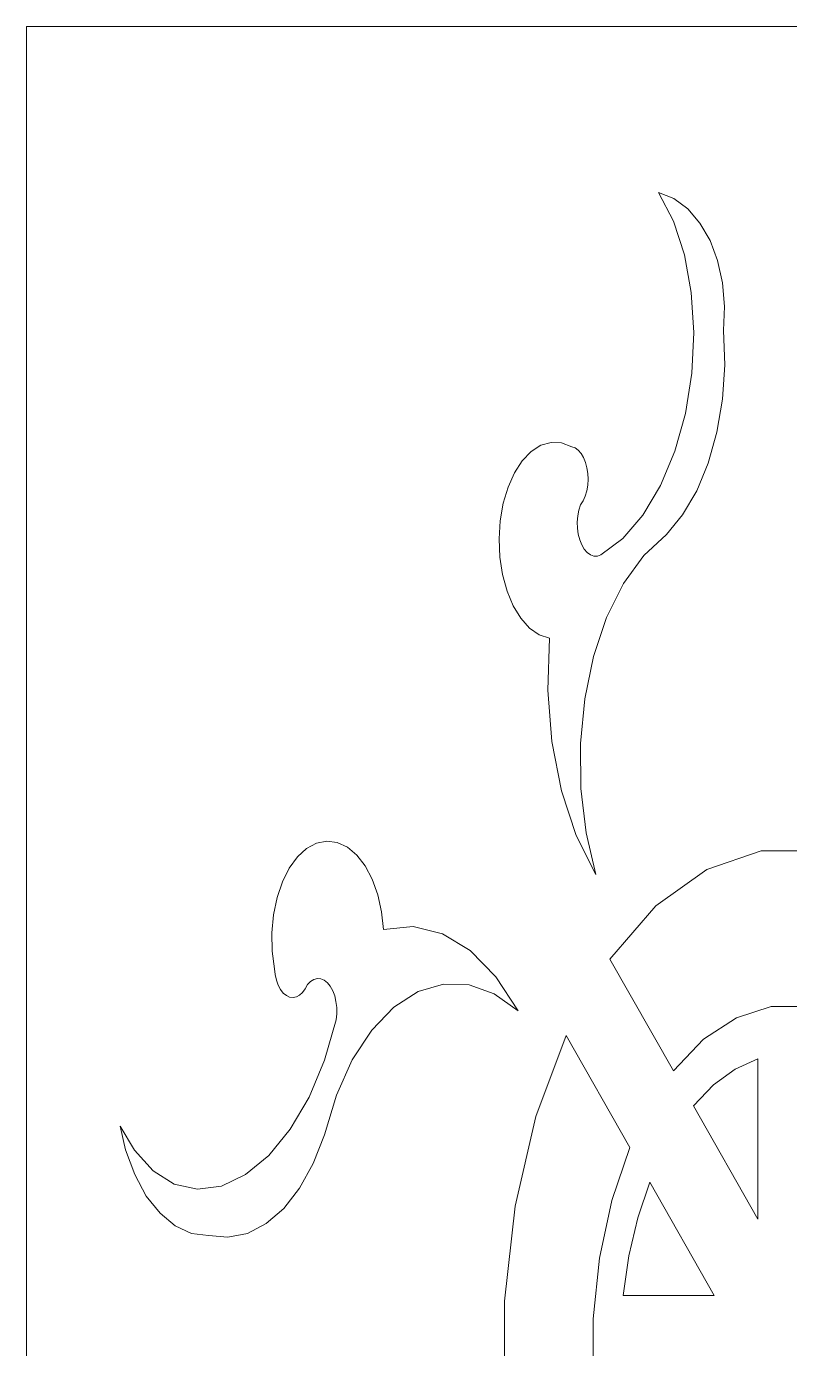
# Model space of a CAD drawing. Header units: centimetres. Extents: x -27 to -16.8, y -8.8 to 8.7.
# Drawn here: x -26.999 to -24.481, y 4.34 to 8.701 of the extents above; entities that cross this region are included whole.
import ezdxf

# ---------------------------------------------------------------- set-up
doc = ezdxf.new("R2010")
doc.units = ezdxf.units.CM
doc.header["$MEASUREMENT"] = 0
doc.layers.add('layer 1', color=7, linetype='Continuous')

msp = doc.modelspace()

# ---------------------------------------------------------------- linework, layer by layer
at = {"layer": 'layer 1', "color": 250, "lineweight": 20}
for points, knots in [([(-21.9627, -0.02055), (-21.9627, -0.02055), (-21.96271, 8.70077), (-21.96271, 8.70077), (-21.96271, 8.70077), (-21.96271, 8.70077), (-26.99913, 8.70077), (-26.99913, 8.70077), (-26.99913, 8.70077), (-26.99913, 8.70077), (-26.99912, -0.02055), (-26.99912, -0.02055), (-26.99912, -0.02055), (-26.99912, -0.02055), (-21.9627, -0.02055), (-21.9627, -0.02055)], [0, 0, 0, 0, 0.2, 0.2, 0.2, 0.2, 0.4, 0.4, 0.4, 0.4, 0.6, 0.6, 0.6, 0.6, 1, 1, 1, 1]), ([(-25.2338, 6.18), (-25.2338, 6.18), (-25.26562, 6.34184), (-25.26562, 6.34184), (-25.26562, 6.34184), (-25.26562, 6.34184), (-25.27893, 6.51146), (-25.27893, 6.51146), (-25.27893, 6.51146), (-25.27893, 6.51146), (-25.27335, 6.68282), (-25.27335, 6.68282), (-25.27335, 6.68282), (-25.27335, 6.68282), (-25.30708, 6.69407), (-25.30708, 6.69407), (-25.30708, 6.69407), (-25.30708, 6.69407), (-25.3389, 6.71657), (-25.3389, 6.71657), (-25.3389, 6.71657), (-25.3389, 6.71657), (-25.36789, 6.74859), (-25.36789, 6.74859), (-25.36789, 6.74859), (-25.36789, 6.74859), (-25.39298, 6.78969), (-25.39298, 6.78969), (-25.39298, 6.78969), (-25.39298, 6.78969), (-25.41325, 6.83816), (-25.41325, 6.83816), (-25.41325, 6.83816), (-25.41325, 6.83816), (-25.42817, 6.89268), (-25.42817, 6.89268), (-25.42817, 6.89268), (-25.42817, 6.89268), (-25.43704, 6.95066), (-25.43704, 6.95066), (-25.43704, 6.95066), (-25.43704, 6.95066), (-25.43964, 7.01081), (-25.43964, 7.01081), (-25.43964, 7.01081), (-25.43964, 7.01081), (-25.43589, 7.07053), (-25.43589, 7.07053), (-25.43589, 7.07053), (-25.43589, 7.07053), (-25.42595, 7.12808), (-25.42595, 7.12808), (-25.42595, 7.12808), (-25.42595, 7.12808), (-25.41004, 7.1813), (-25.41004, 7.1813), (-25.41004, 7.1813), (-25.41004, 7.1813), (-25.38885, 7.2289), (-25.38885, 7.2289), (-25.38885, 7.2289), (-25.38885, 7.2289), (-25.363, 7.26827), (-25.363, 7.26827), (-25.363, 7.26827), (-25.363, 7.26827), (-25.33339, 7.299), (-25.33339, 7.299), (-25.33339, 7.299), (-25.33339, 7.299), (-25.30119, 7.31933), (-25.30119, 7.31933), (-25.30119, 7.31933), (-25.30119, 7.31933), (-25.2673, 7.32885), (-25.2673, 7.32885), (-25.2673, 7.32885), (-25.2673, 7.32885), (-25.23303, 7.32712), (-25.23303, 7.32712), (-25.23303, 7.32712), (-25.23303, 7.32712), (-25.19945, 7.31458), (-25.19945, 7.31458), (-25.19945, 7.31458), (-25.19945, 7.31458), (-25.18859, 7.31068), (-25.18859, 7.31068), (-25.18859, 7.31068), (-25.18859, 7.31068), (-25.17827, 7.30333), (-25.17827, 7.30333), (-25.17827, 7.30333), (-25.17827, 7.30333), (-25.16886, 7.29251), (-25.16886, 7.29251), (-25.16886, 7.29251), (-25.16886, 7.29251), (-25.16082, 7.27909), (-25.16082, 7.27909), (-25.16082, 7.27909), (-25.16082, 7.27909), (-25.15425, 7.26308), (-25.15425, 7.26308), (-25.15425, 7.26308), (-25.15425, 7.26308), (-25.14943, 7.24534), (-25.14943, 7.24534), (-25.14943, 7.24534), (-25.14943, 7.24534), (-25.1466, 7.22673), (-25.1466, 7.22673), (-25.1466, 7.22673), (-25.1466, 7.22673), (-25.14575, 7.20726), (-25.14575, 7.20726), (-25.14575, 7.20726), (-25.14575, 7.20726), (-25.14698, 7.18779), (-25.14698, 7.18779), (-25.14698, 7.18779), (-25.14698, 7.18779), (-25.15019, 7.16875), (-25.15019, 7.16875), (-25.15019, 7.16875), (-25.15019, 7.16875), (-25.15524, 7.15144), (-25.15524, 7.15144), (-25.15524, 7.15144), (-25.15524, 7.15144), (-25.16212, 7.13586), (-25.16212, 7.13586), (-25.16212, 7.13586), (-25.16212, 7.13586), (-25.17046, 7.12288), (-25.17046, 7.12288), (-25.17046, 7.12288), (-25.17046, 7.12288), (-25.17612, 7.10514), (-25.17612, 7.10514), (-25.17612, 7.10514), (-25.17612, 7.10514), (-25.17987, 7.0861), (-25.17987, 7.0861), (-25.17987, 7.0861), (-25.17987, 7.0861), (-25.18148, 7.0662), (-25.18148, 7.0662), (-25.18148, 7.0662), (-25.18148, 7.0662), (-25.18094, 7.04586), (-25.18094, 7.04586), (-25.18094, 7.04586), (-25.18094, 7.04586), (-25.17819, 7.02596), (-25.17819, 7.02596), (-25.17819, 7.02596), (-25.17819, 7.02596), (-25.17345, 7.00778), (-25.17345, 7.00778), (-25.17345, 7.00778), (-25.17345, 7.00778), (-25.16679, 6.99091), (-25.16679, 6.99091), (-25.16679, 6.99091), (-25.16679, 6.99091), (-25.15845, 6.97706), (-25.15845, 6.97706), (-25.15845, 6.97706), (-25.15845, 6.97706), (-25.14874, 6.96581), (-25.14874, 6.96581), (-25.14874, 6.96581), (-25.14874, 6.96581), (-25.13811, 6.95802), (-25.13811, 6.95802), (-25.13811, 6.95802), (-25.13811, 6.95802), (-25.12678, 6.95413), (-25.12678, 6.95413), (-25.12678, 6.95413), (-25.12678, 6.95413), (-25.11523, 6.95369), (-25.11523, 6.95369), (-25.11523, 6.95369), (-25.11523, 6.95369), (-25.10384, 6.95759), (-25.10384, 6.95759), (-25.10384, 6.95759), (-25.10384, 6.95759), (-25.03124, 7.01211), (-25.03124, 7.01211), (-25.03124, 7.01211), (-25.03124, 7.01211), (-24.96477, 7.08913), (-24.96477, 7.08913), (-24.96477, 7.08913), (-24.96477, 7.08913), (-24.90671, 7.18649), (-24.90671, 7.18649), (-24.90671, 7.18649), (-24.90671, 7.18649), (-24.85944, 7.29943), (-24.85944, 7.29943), (-24.85944, 7.29943), (-24.85944, 7.29943), (-24.82456, 7.42448), (-24.82456, 7.42448), (-24.82456, 7.42448), (-24.82456, 7.42448), (-24.80345, 7.55689), (-24.80345, 7.55689), (-24.80345, 7.55689), (-24.80345, 7.55689), (-24.79695, 7.69104), (-24.79695, 7.69104), (-24.79695, 7.69104), (-24.79695, 7.69104), (-24.80513, 7.82301), (-24.80513, 7.82301), (-24.80513, 7.82301), (-24.80513, 7.82301), (-24.82793, 7.9472), (-24.82793, 7.9472), (-24.82793, 7.9472), (-24.82793, 7.9472), (-24.86426, 8.05884), (-24.86426, 8.05884), (-24.86426, 8.05884), (-24.86426, 8.05884), (-24.91291, 8.1536), (-24.91291, 8.1536), (-24.91291, 8.1536), (-24.91291, 8.1536), (-24.86265, 8.13327), (-24.86265, 8.13327), (-24.86265, 8.13327), (-24.86265, 8.13327), (-24.81676, 8.09908), (-24.81676, 8.09908), (-24.81676, 8.09908), (-24.81676, 8.09908), (-24.7766, 8.05235), (-24.7766, 8.05235), (-24.7766, 8.05235), (-24.7766, 8.05235), (-24.74348, 7.99523), (-24.74348, 7.99523), (-24.74348, 7.99523), (-24.74348, 7.99523), (-24.71846, 7.92903), (-24.71846, 7.92903), (-24.71846, 7.92903), (-24.71846, 7.92903), (-24.70232, 7.85547), (-24.70232, 7.85547), (-24.70232, 7.85547), (-24.70232, 7.85547), (-24.69567, 7.77758), (-24.69567, 7.77758), (-24.69567, 7.77758), (-24.69567, 7.77758), (-24.69858, 7.69753), (-24.69858, 7.69753), (-24.69858, 7.69753), (-24.69858, 7.69753), (-24.69498, 7.58416), (-24.69498, 7.58416), (-24.69498, 7.58416), (-24.69498, 7.58416), (-24.70248, 7.47122), (-24.70248, 7.47122), (-24.70248, 7.47122), (-24.70248, 7.47122), (-24.72083, 7.36261), (-24.72083, 7.36261), (-24.72083, 7.36261), (-24.72083, 7.36261), (-24.74944, 7.26049), (-24.74944, 7.26049), (-24.74944, 7.26049), (-24.74944, 7.26049), (-24.78746, 7.16875), (-24.78746, 7.16875), (-24.78746, 7.16875), (-24.78746, 7.16875), (-24.83389, 7.08957), (-24.83389, 7.08957), (-24.83389, 7.08957), (-24.83389, 7.08957), (-24.88728, 7.02552), (-24.88728, 7.02552), (-24.88728, 7.02552), (-24.88728, 7.02552), (-24.96232, 6.95586), (-24.96232, 6.95586), (-24.96232, 6.95586), (-24.96232, 6.95586), (-25.02887, 6.86369), (-25.02887, 6.86369), (-25.02887, 6.86369), (-25.02887, 6.86369), (-25.08464, 6.75118), (-25.08464, 6.75118), (-25.08464, 6.75118), (-25.08464, 6.75118), (-25.12778, 6.6231), (-25.12778, 6.6231), (-25.12778, 6.6231), (-25.12778, 6.6231), (-25.15685, 6.48333), (-25.15685, 6.48333), (-25.15685, 6.48333), (-25.15685, 6.48333), (-25.17092, 6.33621), (-25.17092, 6.33621), (-25.17092, 6.33621), (-25.17092, 6.33621), (-25.16939, 6.18736), (-25.16939, 6.18736), (-25.16939, 6.18736), (-25.16939, 6.18736), (-25.15233, 6.04154), (-25.15233, 6.04154), (-25.15233, 6.04154), (-25.15233, 6.04154), (-25.12043, 5.9035), (-25.12043, 5.9035), (-25.12043, 5.9035), (-25.12043, 5.9035), (-25.18477, 6.03202), (-25.18477, 6.03202), (-25.18477, 6.03202), (-25.18477, 6.03202), (-25.2338, 6.18), (-25.2338, 6.18)], [0, 0, 0, 0, 0.0117647, 0.0117647, 0.0117647, 0.0117647, 0.0235294, 0.0235294, 0.0235294, 0.0235294, 0.0352941, 0.0352941, 0.0352941, 0.0352941, 0.0470588, 0.0470588, 0.0470588, 0.0470588, 0.0588235, 0.0588235, 0.0588235, 0.0588235, 0.0705882, 0.0705882, 0.0705882, 0.0705882, 0.0823529, 0.0823529, 0.0823529, 0.0823529, 0.0941176, 0.0941176, 0.0941176, 0.0941176, 0.1058824, 0.1058824, 0.1058824, 0.1058824, 0.1176471, 0.1176471, 0.1176471, 0.1176471, 0.1294118, 0.1294118, 0.1294118, 0.1294118, 0.1411765, 0.1411765, 0.1411765, 0.1411765, 0.1529412, 0.1529412, 0.1529412, 0.1529412, 0.1647059, 0.1647059, 0.1647059, 0.1647059, 0.1764706, 0.1764706, 0.1764706, 0.1764706, 0.1882353, 0.1882353, 0.1882353, 0.1882353, 0.2, 0.2, 0.2, 0.2, 0.2117647, 0.2117647, 0.2117647, 0.2117647, 0.2235294, 0.2235294, 0.2235294, 0.2235294, 0.2352941, 0.2352941, 0.2352941, 0.2352941, 0.2470588, 0.2470588, 0.2470588, 0.2470588, 0.2588235, 0.2588235, 0.2588235, 0.2588235, 0.2705882, 0.2705882, 0.2705882, 0.2705882, 0.2823529, 0.2823529, 0.2823529, 0.2823529, 0.2941176, 0.2941176, 0.2941176, 0.2941176, 0.3058824, 0.3058824, 0.3058824, 0.3058824, 0.3176471, 0.3176471, 0.3176471, 0.3176471, 0.3294118, 0.3294118, 0.3294118, 0.3294118, 0.3411765, 0.3411765, 0.3411765, 0.3411765, 0.3529412, 0.3529412, 0.3529412, 0.3529412, 0.3647059, 0.3647059, 0.3647059, 0.3647059, 0.3764706, 0.3764706, 0.3764706, 0.3764706, 0.3882353, 0.3882353, 0.3882353, 0.3882353, 0.4, 0.4, 0.4, 0.4, 0.4117647, 0.4117647, 0.4117647, 0.4117647, 0.4235294, 0.4235294, 0.4235294, 0.4235294, 0.4352941, 0.4352941, 0.4352941, 0.4352941, 0.4470588, 0.4470588, 0.4470588, 0.4470588, 0.4588235, 0.4588235, 0.4588235, 0.4588235, 0.4705882, 0.4705882, 0.4705882, 0.4705882, 0.4823529, 0.4823529, 0.4823529, 0.4823529, 0.4941176, 0.4941176, 0.4941176, 0.4941176, 0.5058824, 0.5058824, 0.5058824, 0.5058824, 0.5176471, 0.5176471, 0.5176471, 0.5176471, 0.5294118, 0.5294118, 0.5294118, 0.5294118, 0.5411765, 0.5411765, 0.5411765, 0.5411765, 0.5529412, 0.5529412, 0.5529412, 0.5529412, 0.5647059, 0.5647059, 0.5647059, 0.5647059, 0.5764706, 0.5764706, 0.5764706, 0.5764706, 0.5882353, 0.5882353, 0.5882353, 0.5882353, 0.6, 0.6, 0.6, 0.6, 0.6117647, 0.6117647, 0.6117647, 0.6117647, 0.6235294, 0.6235294, 0.6235294, 0.6235294, 0.6352941, 0.6352941, 0.6352941, 0.6352941, 0.6470588, 0.6470588, 0.6470588, 0.6470588, 0.6588235, 0.6588235, 0.6588235, 0.6588235, 0.6705882, 0.6705882, 0.6705882, 0.6705882, 0.6823529, 0.6823529, 0.6823529, 0.6823529, 0.6941176, 0.6941176, 0.6941176, 0.6941176, 0.7058824, 0.7058824, 0.7058824, 0.7058824, 0.7176471, 0.7176471, 0.7176471, 0.7176471, 0.7294118, 0.7294118, 0.7294118, 0.7294118, 0.7411765, 0.7411765, 0.7411765, 0.7411765, 0.7529412, 0.7529412, 0.7529412, 0.7529412, 0.7647059, 0.7647059, 0.7647059, 0.7647059, 0.7764706, 0.7764706, 0.7764706, 0.7764706, 0.7882353, 0.7882353, 0.7882353, 0.7882353, 0.8, 0.8, 0.8, 0.8, 0.8117647, 0.8117647, 0.8117647, 0.8117647, 0.8235294, 0.8235294, 0.8235294, 0.8235294, 0.8352941, 0.8352941, 0.8352941, 0.8352941, 0.8470588, 0.8470588, 0.8470588, 0.8470588, 0.8588235, 0.8588235, 0.8588235, 0.8588235, 0.8705882, 0.8705882, 0.8705882, 0.8705882, 0.8823529, 0.8823529, 0.8823529, 0.8823529, 0.8941176, 0.8941176, 0.8941176, 0.8941176, 0.9058824, 0.9058824, 0.9058824, 0.9058824, 0.9176471, 0.9176471, 0.9176471, 0.9176471, 0.9294118, 0.9294118, 0.9294118, 0.9294118, 0.9411765, 0.9411765, 0.9411765, 0.9411765, 0.9529412, 0.9529412, 0.9529412, 0.9529412, 0.9647059, 0.9647059, 0.9647059, 0.9647059, 0.9764706, 0.9764706, 0.9764706, 0.9764706, 1, 1, 1, 1]), ([(-25.92377, 5.29294), (-25.92377, 5.29294), (-25.9764, 5.17611), (-25.9764, 5.17611), (-25.9764, 5.17611), (-25.9764, 5.17611), (-26.01602, 5.04457), (-26.01602, 5.04457), (-26.01602, 5.04457), (-26.01602, 5.04457), (-26.05251, 4.95067), (-26.05251, 4.95067), (-26.05251, 4.95067), (-26.05251, 4.95067), (-26.09764, 4.86932), (-26.09764, 4.86932), (-26.09764, 4.86932), (-26.09764, 4.86932), (-26.14988, 4.80225), (-26.14988, 4.80225), (-26.14988, 4.80225), (-26.14988, 4.80225), (-26.20794, 4.75205), (-26.20794, 4.75205), (-26.20794, 4.75205), (-26.20794, 4.75205), (-26.26998, 4.72003), (-26.26998, 4.72003), (-26.26998, 4.72003), (-26.26998, 4.72003), (-26.33423, 4.70705), (-26.33423, 4.70705), (-26.33423, 4.70705), (-26.33423, 4.70705), (-26.39887, 4.71311), (-26.39887, 4.71311), (-26.39887, 4.71311), (-26.39887, 4.71311), (-26.45433, 4.72003), (-26.45433, 4.72003), (-26.45433, 4.72003), (-26.45433, 4.72003), (-26.5081, 4.74469), (-26.5081, 4.74469), (-26.5081, 4.74469), (-26.5081, 4.74469), (-26.55836, 4.78624), (-26.55836, 4.78624), (-26.55836, 4.78624), (-26.55836, 4.78624), (-26.60349, 4.84292), (-26.60349, 4.84292), (-26.60349, 4.84292), (-26.60349, 4.84292), (-26.64181, 4.91389), (-26.64181, 4.91389), (-26.64181, 4.91389), (-26.64181, 4.91389), (-26.6721, 4.99567), (-26.6721, 4.99567), (-26.6721, 4.99567), (-26.6721, 4.99567), (-26.68977, 5.07312), (-26.68977, 5.07312), (-26.68977, 5.07312), (-26.68977, 5.07312), (-26.64296, 4.9948), (-26.64296, 4.9948), (-26.64296, 4.9948), (-26.64296, 4.9948), (-26.58146, 4.926), (-26.58146, 4.926), (-26.58146, 4.926), (-26.58146, 4.926), (-26.51116, 4.88273), (-26.51116, 4.88273), (-26.51116, 4.88273), (-26.51116, 4.88273), (-26.43482, 4.86585), (-26.43482, 4.86585), (-26.43482, 4.86585), (-26.43482, 4.86585), (-26.35534, 4.87624), (-26.35534, 4.87624), (-26.35534, 4.87624), (-26.35534, 4.87624), (-26.27579, 4.91389), (-26.27579, 4.91389), (-26.27579, 4.91389), (-26.27579, 4.91389), (-26.19914, 4.97706), (-26.19914, 4.97706), (-26.19914, 4.97706), (-26.19914, 4.97706), (-26.12846, 5.0636), (-26.12846, 5.0636), (-26.12846, 5.0636), (-26.12846, 5.0636), (-26.06635, 5.16962), (-26.06635, 5.16962), (-26.06635, 5.16962), (-26.06635, 5.16962), (-26.01533, 5.29164), (-26.01533, 5.29164), (-26.01533, 5.29164), (-26.01533, 5.29164), (-25.97716, 5.42449), (-25.97716, 5.42449), (-25.97716, 5.42449), (-25.97716, 5.42449), (-25.97517, 5.44439), (-25.97517, 5.44439), (-25.97517, 5.44439), (-25.97517, 5.44439), (-25.97533, 5.46473), (-25.97533, 5.46473), (-25.97533, 5.46473), (-25.97533, 5.46473), (-25.97762, 5.48463), (-25.97762, 5.48463), (-25.97762, 5.48463), (-25.97762, 5.48463), (-25.98198, 5.50324), (-25.98198, 5.50324), (-25.98198, 5.50324), (-25.98198, 5.50324), (-25.98833, 5.52012), (-25.98833, 5.52012), (-25.98833, 5.52012), (-25.98833, 5.52012), (-25.99636, 5.53483), (-25.99636, 5.53483), (-25.99636, 5.53483), (-25.99636, 5.53483), (-26.00577, 5.54651), (-26.00577, 5.54651), (-26.00577, 5.54651), (-26.00577, 5.54651), (-26.01633, 5.55517), (-26.01633, 5.55517), (-26.01633, 5.55517), (-26.01633, 5.55517), (-26.02757, 5.55993), (-26.02757, 5.55993), (-26.02757, 5.55993), (-26.02757, 5.55993), (-26.03912, 5.56079), (-26.03912, 5.56079), (-26.03912, 5.56079), (-26.03912, 5.56079), (-26.05052, 5.55776), (-26.05052, 5.55776), (-26.05052, 5.55776), (-26.05052, 5.55776), (-26.06146, 5.55127), (-26.06146, 5.55127), (-26.06146, 5.55127), (-26.06146, 5.55127), (-26.07148, 5.54132), (-26.07148, 5.54132), (-26.07148, 5.54132), (-26.07148, 5.54132), (-26.0789, 5.52661), (-26.0789, 5.52661), (-26.0789, 5.52661), (-26.0789, 5.52661), (-26.08777, 5.51492), (-26.08777, 5.51492), (-26.08777, 5.51492), (-26.08777, 5.51492), (-26.09764, 5.50584), (-26.09764, 5.50584), (-26.09764, 5.50584), (-26.09764, 5.50584), (-26.10835, 5.50021), (-26.10835, 5.50021), (-26.10835, 5.50021), (-26.10835, 5.50021), (-26.11944, 5.49805), (-26.11944, 5.49805), (-26.11944, 5.49805), (-26.11944, 5.49805), (-26.13053, 5.49935), (-26.13053, 5.49935), (-26.13053, 5.49935), (-26.13053, 5.49935), (-26.14132, 5.50454), (-26.14132, 5.50454), (-26.14132, 5.50454), (-26.14132, 5.50454), (-26.15141, 5.51276), (-26.15141, 5.51276), (-26.15141, 5.51276), (-26.15141, 5.51276), (-26.16044, 5.52444), (-26.16044, 5.52444), (-26.16044, 5.52444), (-26.16044, 5.52444), (-26.16809, 5.53872), (-26.16809, 5.53872), (-26.16809, 5.53872), (-26.16809, 5.53872), (-26.17421, 5.55517), (-26.17421, 5.55517), (-26.17421, 5.55517), (-26.17421, 5.55517), (-26.17842, 5.57334), (-26.17842, 5.57334), (-26.17842, 5.57334), (-26.17842, 5.57334), (-26.18071, 5.59238), (-26.18071, 5.59238), (-26.18071, 5.59238), (-26.18071, 5.59238), (-26.18798, 5.65123), (-26.18798, 5.65123), (-26.18798, 5.65123), (-26.18798, 5.65123), (-26.18882, 5.71137), (-26.18882, 5.71137), (-26.18882, 5.71137), (-26.18882, 5.71137), (-26.18339, 5.77066), (-26.18339, 5.77066), (-26.18339, 5.77066), (-26.18339, 5.77066), (-26.17176, 5.82734), (-26.17176, 5.82734), (-26.17176, 5.82734), (-26.17176, 5.82734), (-26.15432, 5.87927), (-26.15432, 5.87927), (-26.15432, 5.87927), (-26.15432, 5.87927), (-26.13175, 5.9247), (-26.13175, 5.9247), (-26.13175, 5.9247), (-26.13175, 5.9247), (-26.10483, 5.96192), (-26.10483, 5.96192), (-26.10483, 5.96192), (-26.10483, 5.96192), (-26.07446, 5.98961), (-26.07446, 5.98961), (-26.07446, 5.98961), (-26.07446, 5.98961), (-26.04164, 6.00735), (-26.04164, 6.00735), (-26.04164, 6.00735), (-26.04164, 6.00735), (-26.00753, 6.01384), (-26.00753, 6.01384), (-26.00753, 6.01384), (-26.00753, 6.01384), (-25.97334, 6.00951), (-25.97334, 6.00951), (-25.97334, 6.00951), (-25.97334, 6.00951), (-25.94021, 5.9935), (-25.94021, 5.9935), (-25.94021, 5.9935), (-25.94021, 5.9935), (-25.90931, 5.96754), (-25.90931, 5.96754), (-25.90931, 5.96754), (-25.90931, 5.96754), (-25.8817, 5.93206), (-25.8817, 5.93206), (-25.8817, 5.93206), (-25.8817, 5.93206), (-25.85829, 5.88792), (-25.85829, 5.88792), (-25.85829, 5.88792), (-25.85829, 5.88792), (-25.83993, 5.83686), (-25.83993, 5.83686), (-25.83993, 5.83686), (-25.83993, 5.83686), (-25.82723, 5.78104), (-25.82723, 5.78104), (-25.82723, 5.78104), (-25.82723, 5.78104), (-25.82066, 5.72219), (-25.82066, 5.72219), (-25.82066, 5.72219), (-25.82066, 5.72219), (-25.7232, 5.73171), (-25.7232, 5.73171), (-25.7232, 5.73171), (-25.7232, 5.73171), (-25.62659, 5.70835), (-25.62659, 5.70835), (-25.62659, 5.70835), (-25.62659, 5.70835), (-25.53434, 5.65253), (-25.53434, 5.65253), (-25.53434, 5.65253), (-25.53434, 5.65253), (-25.45004, 5.56642), (-25.45004, 5.56642), (-25.45004, 5.56642), (-25.45004, 5.56642), (-25.37676, 5.45348), (-25.37676, 5.45348), (-25.37676, 5.45348), (-25.37676, 5.45348), (-25.45532, 5.50973), (-25.45532, 5.50973), (-25.45532, 5.50973), (-25.45532, 5.50973), (-25.53847, 5.53959), (-25.53847, 5.53959), (-25.53847, 5.53959), (-25.53847, 5.53959), (-25.6233, 5.54218), (-25.6233, 5.54218), (-25.6233, 5.54218), (-25.6233, 5.54218), (-25.70699, 5.51752), (-25.70699, 5.51752), (-25.70699, 5.51752), (-25.70699, 5.51752), (-25.78677, 5.46646), (-25.78677, 5.46646), (-25.78677, 5.46646), (-25.78677, 5.46646), (-25.85982, 5.39074), (-25.85982, 5.39074), (-25.85982, 5.39074), (-25.85982, 5.39074), (-25.92377, 5.29294), (-25.92377, 5.29294)], [0, 0, 0, 0, 0.0119048, 0.0119048, 0.0119048, 0.0119048, 0.0238095, 0.0238095, 0.0238095, 0.0238095, 0.0357143, 0.0357143, 0.0357143, 0.0357143, 0.047619, 0.047619, 0.047619, 0.047619, 0.0595238, 0.0595238, 0.0595238, 0.0595238, 0.0714286, 0.0714286, 0.0714286, 0.0714286, 0.0833333, 0.0833333, 0.0833333, 0.0833333, 0.0952381, 0.0952381, 0.0952381, 0.0952381, 0.1071429, 0.1071429, 0.1071429, 0.1071429, 0.1190476, 0.1190476, 0.1190476, 0.1190476, 0.1309524, 0.1309524, 0.1309524, 0.1309524, 0.1428571, 0.1428571, 0.1428571, 0.1428571, 0.1547619, 0.1547619, 0.1547619, 0.1547619, 0.1666667, 0.1666667, 0.1666667, 0.1666667, 0.1785714, 0.1785714, 0.1785714, 0.1785714, 0.1904762, 0.1904762, 0.1904762, 0.1904762, 0.202381, 0.202381, 0.202381, 0.202381, 0.2142857, 0.2142857, 0.2142857, 0.2142857, 0.2261905, 0.2261905, 0.2261905, 0.2261905, 0.2380952, 0.2380952, 0.2380952, 0.2380952, 0.25, 0.25, 0.25, 0.25, 0.2619048, 0.2619048, 0.2619048, 0.2619048, 0.2738095, 0.2738095, 0.2738095, 0.2738095, 0.2857143, 0.2857143, 0.2857143, 0.2857143, 0.297619, 0.297619, 0.297619, 0.297619, 0.3095238, 0.3095238, 0.3095238, 0.3095238, 0.3214286, 0.3214286, 0.3214286, 0.3214286, 0.3333333, 0.3333333, 0.3333333, 0.3333333, 0.3452381, 0.3452381, 0.3452381, 0.3452381, 0.3571429, 0.3571429, 0.3571429, 0.3571429, 0.3690476, 0.3690476, 0.3690476, 0.3690476, 0.3809524, 0.3809524, 0.3809524, 0.3809524, 0.3928571, 0.3928571, 0.3928571, 0.3928571, 0.4047619, 0.4047619, 0.4047619, 0.4047619, 0.4166667, 0.4166667, 0.4166667, 0.4166667, 0.4285714, 0.4285714, 0.4285714, 0.4285714, 0.4404762, 0.4404762, 0.4404762, 0.4404762, 0.452381, 0.452381, 0.452381, 0.452381, 0.4642857, 0.4642857, 0.4642857, 0.4642857, 0.4761905, 0.4761905, 0.4761905, 0.4761905, 0.4880952, 0.4880952, 0.4880952, 0.4880952, 0.5, 0.5, 0.5, 0.5, 0.5119048, 0.5119048, 0.5119048, 0.5119048, 0.5238095, 0.5238095, 0.5238095, 0.5238095, 0.5357143, 0.5357143, 0.5357143, 0.5357143, 0.547619, 0.547619, 0.547619, 0.547619, 0.5595238, 0.5595238, 0.5595238, 0.5595238, 0.5714286, 0.5714286, 0.5714286, 0.5714286, 0.5833333, 0.5833333, 0.5833333, 0.5833333, 0.5952381, 0.5952381, 0.5952381, 0.5952381, 0.6071429, 0.6071429, 0.6071429, 0.6071429, 0.6190476, 0.6190476, 0.6190476, 0.6190476, 0.6309524, 0.6309524, 0.6309524, 0.6309524, 0.6428571, 0.6428571, 0.6428571, 0.6428571, 0.6547619, 0.6547619, 0.6547619, 0.6547619, 0.6666667, 0.6666667, 0.6666667, 0.6666667, 0.6785714, 0.6785714, 0.6785714, 0.6785714, 0.6904762, 0.6904762, 0.6904762, 0.6904762, 0.702381, 0.702381, 0.702381, 0.702381, 0.7142857, 0.7142857, 0.7142857, 0.7142857, 0.7261905, 0.7261905, 0.7261905, 0.7261905, 0.7380952, 0.7380952, 0.7380952, 0.7380952, 0.75, 0.75, 0.75, 0.75, 0.7619048, 0.7619048, 0.7619048, 0.7619048, 0.7738095, 0.7738095, 0.7738095, 0.7738095, 0.7857143, 0.7857143, 0.7857143, 0.7857143, 0.797619, 0.797619, 0.797619, 0.797619, 0.8095238, 0.8095238, 0.8095238, 0.8095238, 0.8214286, 0.8214286, 0.8214286, 0.8214286, 0.8333333, 0.8333333, 0.8333333, 0.8333333, 0.8452381, 0.8452381, 0.8452381, 0.8452381, 0.8571429, 0.8571429, 0.8571429, 0.8571429, 0.8690476, 0.8690476, 0.8690476, 0.8690476, 0.8809524, 0.8809524, 0.8809524, 0.8809524, 0.8928571, 0.8928571, 0.8928571, 0.8928571, 0.9047619, 0.9047619, 0.9047619, 0.9047619, 0.9166667, 0.9166667, 0.9166667, 0.9166667, 0.9285714, 0.9285714, 0.9285714, 0.9285714, 0.9404762, 0.9404762, 0.9404762, 0.9404762, 0.952381, 0.952381, 0.952381, 0.952381, 0.9642857, 0.9642857, 0.9642857, 0.9642857, 0.9761905, 0.9761905, 0.9761905, 0.9761905, 1, 1, 1, 1]), ([(-24.76451, 5.36001), (-24.76451, 5.36001), (-24.65597, 5.43141), (-24.65597, 5.43141), (-24.65597, 5.43141), (-24.65597, 5.43141), (-24.54191, 5.46776), (-24.54191, 5.46776), (-24.54191, 5.46776), (-24.54191, 5.46776), (-24.42595, 5.46776), (-24.42595, 5.46776), (-24.42595, 5.46776), (-24.42595, 5.46776), (-24.3119, 5.43141), (-24.3119, 5.43141), (-24.3119, 5.43141), (-24.3119, 5.43141), (-24.20335, 5.36001), (-24.20335, 5.36001), (-24.20335, 5.36001), (-24.20335, 5.36001), (-24.10384, 5.25573), (-24.10384, 5.25573), (-24.10384, 5.25573), (-24.10384, 5.25573), (-23.89363, 5.62483), (-23.89363, 5.62483), (-23.89363, 5.62483), (-23.89363, 5.62483), (-24.04578, 5.80008), (-24.04578, 5.80008), (-24.04578, 5.80008), (-24.04578, 5.80008), (-24.21429, 5.92038), (-24.21429, 5.92038), (-24.21429, 5.92038), (-24.21429, 5.92038), (-24.39291, 5.98182), (-24.39291, 5.98182), (-24.39291, 5.98182), (-24.39291, 5.98182), (-24.57488, 5.98182), (-24.57488, 5.98182), (-24.57488, 5.98182), (-24.57488, 5.98182), (-24.7535, 5.92038), (-24.7535, 5.92038), (-24.7535, 5.92038), (-24.7535, 5.92038), (-24.92209, 5.80008), (-24.92209, 5.80008), (-24.92209, 5.80008), (-24.92209, 5.80008), (-25.07423, 5.62483), (-25.07423, 5.62483), (-25.07423, 5.62483), (-25.07423, 5.62483), (-24.86403, 5.25573), (-24.86403, 5.25573), (-24.86403, 5.25573), (-24.86403, 5.25573), (-24.76451, 5.36001), (-24.76451, 5.36001)], [0, 0, 0, 0, 0.0588235, 0.0588235, 0.0588235, 0.0588235, 0.1176471, 0.1176471, 0.1176471, 0.1176471, 0.1764706, 0.1764706, 0.1764706, 0.1764706, 0.2352941, 0.2352941, 0.2352941, 0.2352941, 0.2941176, 0.2941176, 0.2941176, 0.2941176, 0.3529412, 0.3529412, 0.3529412, 0.3529412, 0.4117647, 0.4117647, 0.4117647, 0.4117647, 0.4705882, 0.4705882, 0.4705882, 0.4705882, 0.5294118, 0.5294118, 0.5294118, 0.5294118, 0.5882353, 0.5882353, 0.5882353, 0.5882353, 0.6470588, 0.6470588, 0.6470588, 0.6470588, 0.7058824, 0.7058824, 0.7058824, 0.7058824, 0.7647059, 0.7647059, 0.7647059, 0.7647059, 0.8235294, 0.8235294, 0.8235294, 0.8235294, 0.8823529, 0.8823529, 0.8823529, 0.8823529, 1, 1, 1, 1]), ([(-25.06719, 4.82864), (-25.06719, 4.82864), (-25.00776, 5.00346), (-25.00776, 5.00346), (-25.00776, 5.00346), (-25.00776, 5.00346), (-25.21796, 5.37256), (-25.21796, 5.37256), (-25.21796, 5.37256), (-25.21796, 5.37256), (-25.31779, 5.10558), (-25.31779, 5.10558), (-25.31779, 5.10558), (-25.31779, 5.10558), (-25.38648, 4.8096), (-25.38648, 4.8096), (-25.38648, 4.8096), (-25.38648, 4.8096), (-25.42151, 4.49589), (-25.42151, 4.49589), (-25.42151, 4.49589), (-25.42151, 4.49589), (-25.42151, 4.17654), (-25.42151, 4.17654), (-25.42151, 4.17654), (-25.42151, 4.17654), (-25.38648, 3.86326), (-25.38648, 3.86326), (-25.38648, 3.86326), (-25.38648, 3.86326), (-25.31779, 3.56728), (-25.31779, 3.56728), (-25.31779, 3.56728), (-25.31779, 3.56728), (-25.22263, 3.31278), (-25.22263, 3.31278), (-25.22263, 3.31278), (-25.22263, 3.31278), (-25.01204, 3.68282), (-25.01204, 3.68282), (-25.01204, 3.68282), (-25.01204, 3.68282), (-25.06719, 3.84379), (-25.06719, 3.84379), (-25.06719, 3.84379), (-25.06719, 3.84379), (-25.10781, 4.03461), (-25.10781, 4.03461), (-25.10781, 4.03461), (-25.10781, 4.03461), (-25.12854, 4.23453), (-25.12854, 4.23453), (-25.12854, 4.23453), (-25.12854, 4.23453), (-25.12854, 4.4379), (-25.12854, 4.4379), (-25.12854, 4.4379), (-25.12854, 4.4379), (-25.10781, 4.63825), (-25.10781, 4.63825), (-25.10781, 4.63825), (-25.10781, 4.63825), (-25.06719, 4.82864), (-25.06719, 4.82864)], [0, 0, 0, 0, 0.0588235, 0.0588235, 0.0588235, 0.0588235, 0.1176471, 0.1176471, 0.1176471, 0.1176471, 0.1764706, 0.1764706, 0.1764706, 0.1764706, 0.2352941, 0.2352941, 0.2352941, 0.2352941, 0.2941176, 0.2941176, 0.2941176, 0.2941176, 0.3529412, 0.3529412, 0.3529412, 0.3529412, 0.4117647, 0.4117647, 0.4117647, 0.4117647, 0.4705882, 0.4705882, 0.4705882, 0.4705882, 0.5294118, 0.5294118, 0.5294118, 0.5294118, 0.5882353, 0.5882353, 0.5882353, 0.5882353, 0.6470588, 0.6470588, 0.6470588, 0.6470588, 0.7058824, 0.7058824, 0.7058824, 0.7058824, 0.7647059, 0.7647059, 0.7647059, 0.7647059, 0.8235294, 0.8235294, 0.8235294, 0.8235294, 0.8823529, 0.8823529, 0.8823529, 0.8823529, 1, 1, 1, 1]), ([(-24.58559, 4.7672), (-24.58559, 4.7672), (-24.58559, 5.29554), (-24.58559, 5.29554), (-24.58559, 5.29554), (-24.58559, 5.29554), (-24.6604, 5.26135), (-24.6604, 5.26135), (-24.6604, 5.26135), (-24.6604, 5.26135), (-24.73177, 5.20943), (-24.73177, 5.20943), (-24.73177, 5.20943), (-24.73177, 5.20943), (-24.7984, 5.14063), (-24.7984, 5.14063), (-24.7984, 5.14063), (-24.7984, 5.14063), (-24.58559, 4.7672), (-24.58559, 4.7672)], [0, 0, 0, 0, 0.1666667, 0.1666667, 0.1666667, 0.1666667, 0.3333333, 0.3333333, 0.3333333, 0.3333333, 0.5, 0.5, 0.5, 0.5, 0.6666667, 0.6666667, 0.6666667, 0.6666667, 1, 1, 1, 1]), ([(-25.03025, 4.51493), (-25.03025, 4.51493), (-24.72932, 4.51493), (-24.72932, 4.51493), (-24.72932, 4.51493), (-24.72932, 4.51493), (-24.94213, 4.88836), (-24.94213, 4.88836), (-24.94213, 4.88836), (-24.94213, 4.88836), (-24.98129, 4.77152), (-24.98129, 4.77152), (-24.98129, 4.77152), (-24.98129, 4.77152), (-25.0109, 4.64604), (-25.0109, 4.64604), (-25.0109, 4.64604), (-25.0109, 4.64604), (-25.03025, 4.51493), (-25.03025, 4.51493)], [0, 0, 0, 0, 0.1666667, 0.1666667, 0.1666667, 0.1666667, 0.3333333, 0.3333333, 0.3333333, 0.3333333, 0.5, 0.5, 0.5, 0.5, 0.6666667, 0.6666667, 0.6666667, 0.6666667, 1, 1, 1, 1])]:
    msp.add_open_spline(points, degree=3, knots=knots, dxfattribs=at)

doc.saveas('drawing.dxf')
